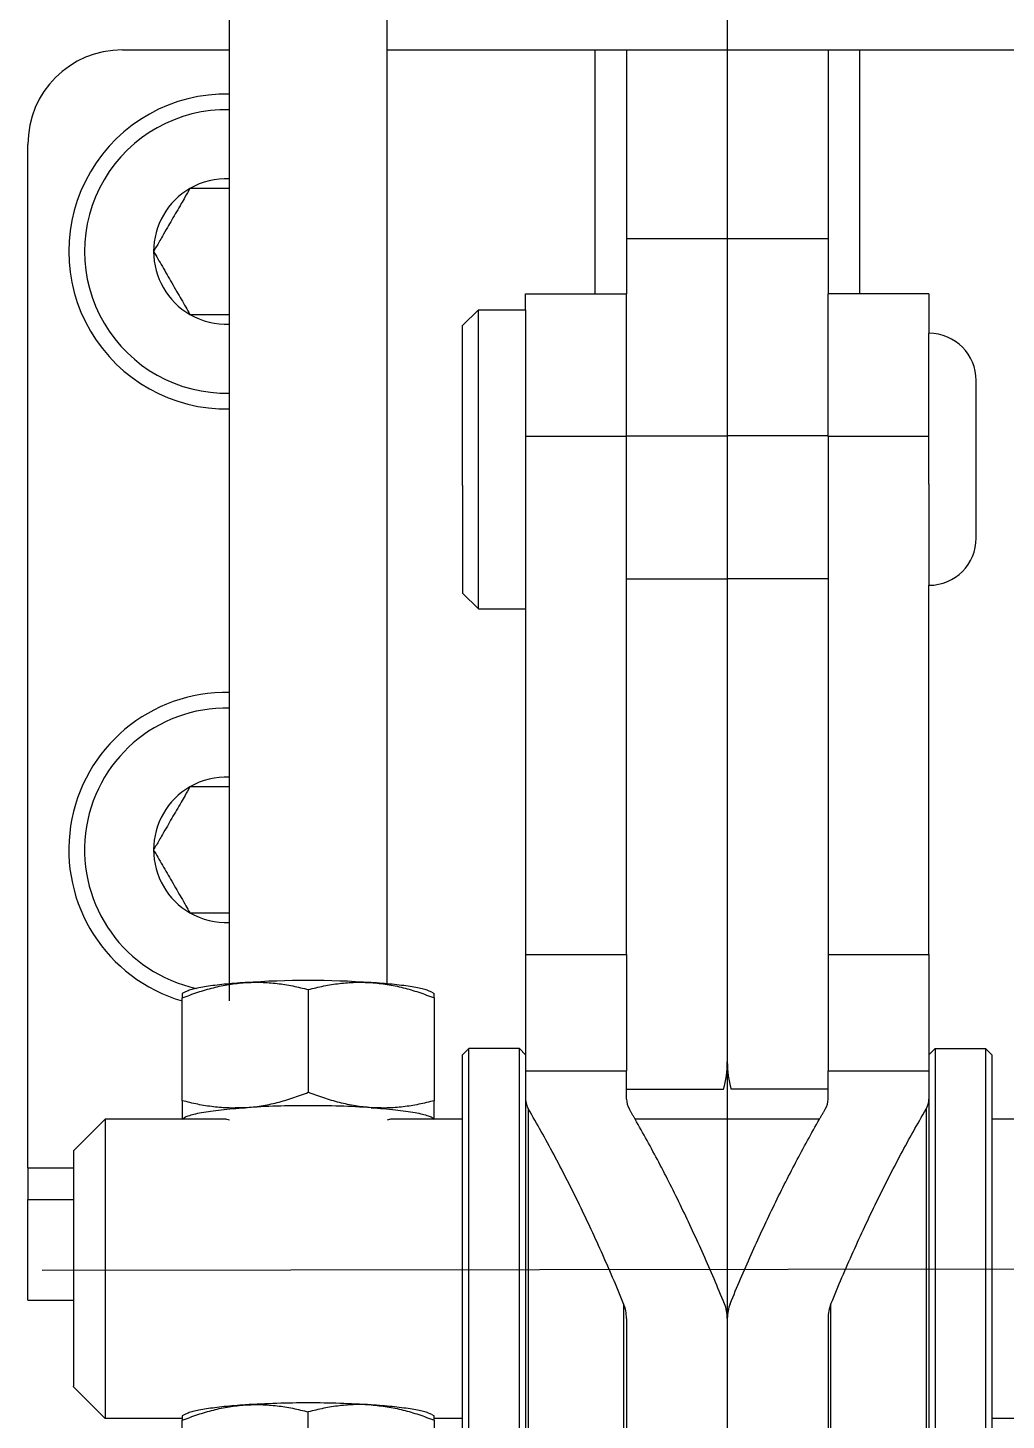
# Model space of a CAD drawing. Header units: millimetres. Extents: x -73584 to -37571, y -61249 to -50748.
# Drawn here: x -52556.48 to -52525.43, y -52409.27 to -52365.06 of the extents above; entities that cross this region are included whole.
import ezdxf

# ---------------------------------------------------------------- set-up
doc = ezdxf.new("R2010")
doc.units = ezdxf.units.MM
doc.header["$LTSCALE"] = 200
doc.linetypes.add('DOT_CENTER', pattern=[14, 12, -1, 0, -1])
doc.layers.add('1', color=7, linetype='Continuous')

# ---------------------------------------------------------------- blocks, each defined once
blk = doc.blocks.new('23-D0511-A_CLAMP-WASHER_Absen-M2_9__7', base_point=(459.095, -13.27))
at = {"color": 7, "linetype": 'Continuous'}
for p, q in [((459.295, -11.27), (459.095, -11.47)), ((459.095, -11.47), (461.245, -11.47)), ((459.095, -13.07), (459.095, -11.47)), ((459.295, -11.27), (459.8, -11.27)), ((459.8, -11.27), (461.345, -11.27)), ((461.245, -11.47), (461.345, -11.47)), ((461.345, -11.27), (464.8, -11.27)), ((461.345, -11.47), (466.095, -11.47)), ((464.8, -11.27), (465.1, -11.27)), ((465.1, -11.27), (466.095, -11.27)), ((466.095, -11.27), (472.895, -11.27)), ((466.095, -11.47), (470.945, -11.47)), ((470.945, -11.47), (473.095, -11.47)), ((472.895, -11.27), (473.095, -11.47)), ((473.095, -13.07), (473.095, -11.47)), ((459.095, -13.07), (461.245, -13.07)), ((459.295, -13.27), (459.095, -13.07)), ((461.245, -13.07), (461.345, -13.07)), ((461.345, -13.07), (466.095, -13.07)), ((466.095, -13.07), (470.945, -13.07)), ((470.945, -13.07), (473.095, -13.07)), ((472.895, -13.27), (473.095, -13.07)), ((466.095, -13.27), (459.295, -13.27)), ((471.487, -13.27), (466.095, -13.27)), ((471.591, -13.27), (471.487, -13.27)), ((472.383, -13.27), (471.591, -13.27)), ((472.895, -13.27), (472.383, -13.27))]:
    blk.add_line(p, q, dxfattribs=at)
at = {"layer": '1', "color": 1, "linetype": 'DOT_CENTER'}
blk.add_line((466.095, -42.42), (466.046, 2.074), dxfattribs=at)
blk = doc.blocks.new('LOW-HEAD-SOCKET-CAP-SCREW_DIN-7984_M6x10_A2-70_STAINLESS-STEEL_4__8', base_point=(235.305, -113.617))
at = {"color": 7, "linetype": 'Continuous'}
blk.add_line((235.305, -113.617), (244.805, -113.617), dxfattribs=at)
blk = doc.blocks.new('LOW-HEAD-SOCKET-CAP-SCREW_DIN-7984_M6x10_A2-70_STAINLESS-STEEL_3__9', base_point=(493.4, -3.87))
at = {"color": 7, "linetype": 'Continuous'}
blk.add_arc((498.4, -3.77), 5, 358.854, 181.146, dxfattribs=at)
blk = doc.blocks.new('23-D0511-A_CLAMP-WASHER_Absen-M2_9_2__12', base_point=(459.095, -28.07))
at = {"color": 7, "linetype": 'Continuous'}
for p, q in [((459.295, -26.07), (459.095, -26.27)), ((466.095, -26.07), (459.295, -26.07)), ((471.487, -26.07), (466.095, -26.07)), ((472.383, -26.07), (471.487, -26.07)), ((472.895, -26.07), (472.383, -26.07)), ((472.895, -26.07), (473.095, -26.27)), ((461.245, -26.27), (459.095, -26.27)), ((459.095, -26.27), (459.095, -27.87)), ((466.095, -26.27), (461.245, -26.27)), ((470.845, -26.27), (466.095, -26.27)), ((470.945, -26.27), (470.845, -26.27)), ((471.493, -26.27), (470.945, -26.27)), ((473.095, -26.27), (471.493, -26.27)), ((473.095, -26.27), (473.095, -27.87)), ((461.245, -27.87), (459.095, -27.87)), ((459.295, -28.07), (459.095, -27.87)), ((459.8, -28.07), (459.295, -28.07)), ((461.345, -28.07), (459.8, -28.07)), ((466.095, -27.87), (461.245, -27.87)), ((464.8, -28.07), (461.345, -28.07)), ((465.1, -28.07), (464.8, -28.07)), ((466.095, -28.07), (465.1, -28.07)), ((470.845, -27.87), (466.095, -27.87)), ((470.845, -28.07), (466.095, -28.07)), ((470.945, -27.87), (470.845, -27.87)), ((472.895, -28.07), (470.845, -28.07)), ((473.095, -27.87), (470.945, -27.87)), ((472.895, -28.07), (473.095, -27.87))]:
    blk.add_line(p, q, dxfattribs=at)
blk = doc.blocks.new('DEFAULT_3__14', base_point=(470.845, -10.37))
at = {"color": 7, "linetype": 'Continuous'}
for p, q in [((471.434, -2.37), (470.902, -2.37)), ((471.434, -2.37), (474.166, -2.37)), ((474.166, -2.37), (474.698, -2.37)), ((474.879, -2.451), (474.833, -2.37)), ((473.9, -6.37), (471.7, -6.37)), ((470.902, -10.37), (471.434, -10.37)), ((474.166, -10.37), (471.434, -10.37)), ((474.698, -10.37), (474.166, -10.37)), ((474.879, -10.289), (474.833, -10.37))]:
    blk.add_line(p, q, dxfattribs=at)
blk.add_arc((445.076, -6.37), 30.175, 356.1997, 3.8003, dxfattribs=at)
for points in [[(470.902, -2.37), (470.872, -2.37), (470.845, -2.37)], [(474.787, -2.37), (474.747, -2.37), (474.698, -2.37)], [(474.833, -2.37), (474.815, -2.37), (474.797, -2.37), (474.792, -2.37), (474.787, -2.37)], [(475.185, -4.37), (475.16, -4.029), (475.13, -3.705), (475.096, -3.406), (475.058, -3.136), (475.016, -2.902), (474.972, -2.709), (474.926, -2.558), (474.879, -2.451)], [(474.879, -10.289), (474.926, -10.182), (474.972, -10.032), (475.016, -9.838), (475.058, -9.604), (475.096, -9.334), (475.13, -9.035), (475.16, -8.711), (475.185, -8.37)], [(470.845, -10.37), (470.872, -10.37), (470.902, -10.37)], [(474.698, -10.37), (474.747, -10.37), (474.787, -10.37)], [(474.787, -10.37), (474.79, -10.37), (474.794, -10.37), (474.815, -10.37), (474.833, -10.37)]]:
    blk.add_spline(points, degree=3, dxfattribs=at)
blk = doc.blocks.new('DEFAULT_1__15', base_point=(457.344, -10.37))
at = {"color": 7, "linetype": 'Continuous'}
for p, q in [((457.682, -2.37), (457.544, -2.37)), ((458.024, -2.37), (457.682, -2.37)), ((458.024, -2.37), (459.8, -2.37)), ((459.8, -2.37), (460.808, -2.37)), ((460.808, -2.37), (461.287, -2.37)), ((458.289, -6.37), (460.542, -6.37)), ((457.544, -10.37), (457.682, -10.37)), ((457.682, -10.37), (458.024, -10.37)), ((459.8, -10.37), (458.024, -10.37)), ((460.808, -10.37), (459.8, -10.37)), ((461.287, -10.37), (460.808, -10.37))]:
    blk.add_line(p, q, dxfattribs=at)
for points in [[(457.344, -2.378), (457.35, -2.374), (457.356, -2.37)], [(457.356, -2.37), (457.379, -2.37), (457.403, -2.37)], [(457.426, -2.37), (457.414, -2.37), (457.403, -2.37)], [(457.455, -2.37), (457.44, -2.37), (457.426, -2.37)], [(457.544, -2.37), (457.528, -2.37), (457.513, -2.37), (457.482, -2.37), (457.455, -2.37)], [(461.345, -2.37), (461.318, -2.37), (461.287, -2.37)], [(461.423, -2.37), (461.405, -2.37), (461.386, -2.37), (461.367, -2.37), (461.345, -2.37)], [(457.403, -10.37), (457.414, -10.37), (457.426, -10.37)], [(457.426, -10.37), (457.44, -10.37), (457.455, -10.37)], [(457.455, -10.37), (457.484, -10.37), (457.513, -10.37), (457.527, -10.37), (457.544, -10.37)], [(461.287, -10.37), (461.344, -10.37), (461.386, -10.37), (461.405, -10.37), (461.423, -10.37)]]:
    blk.add_spline(points, degree=3, dxfattribs=at)
blk = doc.blocks.new('DEFAULT_7__18', base_point=(461.339, -40.42))
at = {"color": 7, "linetype": 'Continuous'}
for p, q in [((462.345, 1.08), (461.345, 0.08)), ((462.345, 1.08), (462.37, 1.08)), ((464.8, 1.08), (462.37, 1.08)), ((465.1, 1.08), (464.8, 1.08)), ((468.3, 1.08), (465.1, 1.08)), ((469.82, 1.08), (468.3, 1.08)), ((469.845, 1.08), (469.82, 1.08)), ((469.845, 1.08), (470.845, 0.08)), ((470.813, 0.08), (461.345, 0.08)), ((461.345, -2.37), (461.345, 0.08)), ((470.845, 0.08), (470.813, 0.08)), ((470.845, -2.37), (470.845, 0.08)), ((470.845, -3.726), (470.845, -2.37)), ((470.845, -11.27), (470.845, -9.014)), ((461.345, -11.27), (461.345, -10.37)), ((470.845, -22.595), (470.845, -16.745)), ((461.339, -28.97), (461.345, -28.07)), ((470.845, -28.97), (470.845, -28.07)), ((470.845, -30.326), (470.845, -28.97)), ((470.845, -36.97), (470.845, -35.614)), ((461.345, -39.42), (461.339, -36.97)), ((470.845, -39.42), (470.845, -36.97)), ((461.345, -39.42), (470.813, -39.42)), ((462.345, -40.42), (461.345, -39.42)), ((469.845, -40.42), (470.845, -39.42)), ((470.813, -39.42), (470.845, -39.42)), ((462.37, -40.42), (462.345, -40.42)), ((462.37, -40.42), (464.8, -40.42)), ((464.8, -40.42), (465.1, -40.42)), ((465.1, -40.42), (468.3, -40.42)), ((468.3, -40.42), (469.82, -40.42)), ((469.82, -40.42), (469.845, -40.42))]:
    blk.add_line(p, q, dxfattribs=at)
for points in [[(470.821, -3.87), (470.839, -3.787), (470.845, -3.726)], [(470.845, -9.014), (470.839, -8.953), (470.821, -8.87)], [(470.821, -30.47), (470.839, -30.387), (470.845, -30.326)], [(470.845, -35.614), (470.839, -35.553), (470.821, -35.47)]]:
    blk.add_spline(points, degree=3, dxfattribs=at)
blk = doc.blocks.new('DEFAULT__19', base_point=(487.05, -27.57))
at = {"color": 7, "linetype": 'Continuous'}
for p, q in [((489.3, -11.77), (490.865, -11.77)), ((490.865, -11.77), (492.292, -11.77)), ((492.292, -11.77), (494.3, -11.77)), ((489.4, -13.27), (487.8, -13.27)), ((490.865, -13.27), (489.4, -13.27)), ((491.811, -13.27), (490.865, -13.27)), ((492.52, -13.27), (491.811, -13.27)), ((492.587, -13.27), (492.52, -13.27)), ((494.2, -13.27), (492.587, -13.27)), ((495.8, -13.27), (494.2, -13.27)), ((487.05, -26.07), (487.8, -26.07)), ((489.4, -26.07), (487.8, -26.07)), ((491.013, -26.07), (489.4, -26.07)), ((491.013, -26.07), (491.811, -26.07)), ((491.811, -26.07), (492.52, -26.07)), ((492.52, -26.07), (492.735, -26.07)), ((492.735, -26.07), (494.2, -26.07)), ((494.2, -26.07), (495.8, -26.07)), ((496.55, -26.07), (495.8, -26.07)), ((489.3, -27.57), (491.308, -27.57)), ((491.308, -27.57), (494.3, -27.57))]:
    blk.add_line(p, q, dxfattribs=at)
blk = doc.blocks.new('DEFAULT_8__20', base_point=(433.2, -26.07))
at = {"color": 7, "linetype": 'Continuous'}
for p, q in [((466.095, -13.27), (459.295, -13.27)), ((471.487, -13.27), (466.095, -13.27)), ((471.591, -13.27), (471.487, -13.27)), ((472.383, -13.27), (471.591, -13.27)), ((472.895, -13.27), (472.383, -13.27)), ((476.072, -13.27), (472.895, -13.27)), ((487.05, -13.27), (476.072, -13.27)), ((487.8, -13.27), (487.05, -13.27)), ((489.4, -13.27), (487.8, -13.27)), ((490.865, -13.27), (489.4, -13.27)), ((491.811, -13.27), (490.865, -13.27)), ((492.52, -13.27), (491.811, -13.27)), ((492.587, -13.27), (492.52, -13.27)), ((494.2, -13.27), (492.587, -13.27)), ((495.8, -13.27), (494.2, -13.27)), ((496.55, -13.27), (495.8, -13.27)), ((496.55, -13.27), (497.05, -13.27)), ((497.05, -13.27), (497.05, -16.47)), ((464.52, -16.47), (455.611, -16.47)), ((471.487, -16.47), (471.8, -16.47)), ((471.8, -16.47), (472.383, -16.47)), ((472.665, -16.47), (472.383, -16.47)), ((476.072, -16.47), (472.665, -16.47)), ((476.072, -16.47), (488.005, -16.47)), ((488.005, -16.47), (489.4, -16.47)), ((489.4, -16.47), (491.811, -16.47)), ((491.811, -16.47), (492.52, -16.47)), ((492.52, -16.47), (492.542, -16.47)), ((492.542, -16.47), (494.2, -16.47)), ((494.2, -16.47), (497.05, -16.47)), ((464.52, -22.87), (455.611, -22.87)), ((471.487, -22.87), (471.8, -22.87)), ((471.8, -22.87), (472.383, -22.87)), ((472.665, -22.87), (472.383, -22.87)), ((476.072, -22.87), (472.665, -22.87)), ((488.005, -22.87), (476.072, -22.87)), ((489.4, -22.87), (488.005, -22.87)), ((491.811, -22.87), (489.4, -22.87)), ((492.52, -22.87), (491.811, -22.87)), ((492.52, -22.87), (492.542, -22.87)), ((492.542, -22.87), (494.2, -22.87)), ((494.2, -22.87), (497.05, -22.87)), ((497.05, -26.07), (497.05, -22.87)), ((466.095, -26.07), (459.295, -26.07)), ((471.487, -26.07), (466.095, -26.07)), ((472.383, -26.07), (471.487, -26.07)), ((472.895, -26.07), (472.383, -26.07)), ((476.072, -26.07), (472.895, -26.07)), ((476.072, -26.07), (487.05, -26.07)), ((487.05, -26.07), (487.8, -26.07)), ((489.4, -26.07), (487.8, -26.07)), ((491.013, -26.07), (489.4, -26.07)), ((491.013, -26.07), (491.811, -26.07)), ((491.811, -26.07), (492.52, -26.07)), ((492.52, -26.07), (492.735, -26.07)), ((492.735, -26.07), (494.2, -26.07)), ((494.2, -26.07), (495.8, -26.07)), ((496.55, -26.07), (495.8, -26.07)), ((497.05, -26.07), (496.55, -26.07))]:
    blk.add_line(p, q, dxfattribs=at)
for centre, radius, start, end in [((471.493, -17.111), 0.641, 90.5557, 120.8367), ((464.525, -18.435), 1.235, 269.772, 292.0728), ((464.525, -20.905), 1.235, 67.9272, 90.228), ((471.493, -22.229), 0.641, 239.1633, 269.4443)]:
    blk.add_arc(centre, radius, start, end, dxfattribs=at)
for points in [[(464.989, -19.58), (465.775, -19.25), (466.547, -18.913), (467.304, -18.569), (468.045, -18.218), (468.77, -17.86), (469.479, -17.495), (470.17, -17.123), (470.845, -16.745)], [(470.845, -16.745), (470.885, -16.722), (470.925, -16.699), (470.965, -16.676), (471.005, -16.653), (471.045, -16.63), (471.085, -16.607), (471.125, -16.584), (471.165, -16.561)], [(464.989, -19.761), (465.775, -20.09), (466.547, -20.427), (467.304, -20.771), (468.045, -21.122), (468.77, -21.48), (469.479, -21.845), (470.17, -22.217), (470.845, -22.595)], [(470.845, -22.595), (470.885, -22.618), (470.925, -22.641), (470.965, -22.664), (471.005, -22.687), (471.045, -22.71), (471.085, -22.733), (471.125, -22.756), (471.165, -22.78)]]:
    blk.add_spline(points, degree=3, dxfattribs=at)
blk = doc.blocks.new('DEFAULT_9__21', base_point=(465.1, -41.87))
at = {"color": 7, "linetype": 'Continuous'}
for p, q in [((465.1, 2.53), (465.1, 1.08)), ((465.1, 2.53), (468.3, 2.53)), ((469.3, 2.53), (468.3, 2.53)), ((469.3, 2.53), (501.8, 2.53)), ((504.8, -0.47), (504.8, -3.87)), ((504.8, -8.87), (504.8, -15.47)), ((504.8, -15.47), (504.8, -16.47)), ((471.8, -16.47), (471.8, -19.549)), ((504.8, -16.47), (504.8, -19.67)), ((471.8, -22.87), (471.8, -19.791)), ((504.8, -19.67), (504.8, -22.87)), ((504.8, -22.87), (504.8, -23.87)), ((504.8, -23.87), (504.8, -30.47)), ((504.8, -35.47), (504.8, -38.87)), ((465.1, -41.87), (465.1, -40.42)), ((465.1, -41.87), (468.3, -41.87)), ((469.3, -41.87), (468.3, -41.87)), ((469.3, -41.87), (501.8, -41.87))]:
    blk.add_line(p, q, dxfattribs=at)
at = {"color": 140, "linetype": 'Continuous'}
for p, q in [((469.3, 2.53), (469.3, 1.08)), ((504.8, -15.47), (497.05, -15.47)), ((489.4, -19.67), (488.005, -19.67)), ((492.542, -19.67), (489.4, -19.67)), ((504.8, -23.87), (497.05, -23.87)), ((469.3, -41.87), (469.3, -40.42))]:
    blk.add_line(p, q, dxfattribs=at)
at = {"color": 7, "linetype": 'Continuous'}
for centre, radius, start, end in [((501.8, -0.47), 3, 0, 90), ((472.667, -16.495), 3.175, 254.1462, 269.9625), ((472.667, -22.845), 3.175, 90.0375, 105.8538), ((501.8, -38.87), 3, 270, 0)]:
    blk.add_arc(centre, radius, start, end, dxfattribs=at)
blk = doc.blocks.new('DEFAULT_6__22', base_point=(444.092, -35.47))
at = {"color": 7, "linetype": 'Continuous'}
for p, q in [((475.146, -3.87), (476.051, -3.87)), ((476.051, -3.87), (476.902, -3.87)), ((476.902, -3.87), (477.4, -3.87)), ((477.4, -3.87), (481.4, -3.87)), ((481.4, -3.87), (481.898, -3.87)), ((481.898, -3.87), (482.749, -3.87)), ((482.749, -3.87), (484.399, -3.87)), ((484.399, -3.87), (493.401, -3.87)), ((493.401, -3.87), (495.051, -3.87)), ((495.051, -3.87), (495.902, -3.87)), ((495.902, -3.87), (496.4, -3.87)), ((496.4, -3.87), (500.4, -3.87)), ((500.4, -3.87), (500.898, -3.87)), ((500.898, -3.87), (501.749, -3.87)), ((501.749, -3.87), (503.399, -3.87)), ((503.399, -3.87), (504.8, -3.87)), ((504.8, -3.87), (509.8, -3.87)), ((475.146, -8.87), (504.8, -8.87)), ((504.8, -8.87), (509.8, -8.87))]:
    blk.add_line(p, q, dxfattribs=at)
blk = doc.blocks.new('23-B0027-A_CLAMP-HS-431-STAINLESS-STEEL__23', base_point=(384.47, -41.87))
for name, p in [('DEFAULT_9__21', (465.1, -41.87)), ('DEFAULT_7__18', (461.339, -40.42)), ('DEFAULT_1__15', (457.344, -10.37)), ('DEFAULT_3__14', (470.845, -10.37)), ('DEFAULT_6__22', (444.092, -35.47)), ('DEFAULT__19', (487.05, -27.57)), ('DEFAULT_8__20', (433.2, -26.07))]:
    blk.add_blockref(name, p)
blk = doc.blocks.new('23-A0267-A_CLAMP_STACKING_Absen_2__24', base_point=(384.47, -41.87))
for name, p in [('23-B0027-A_CLAMP-HS-431-STAINLESS-STEEL__23', (384.47, -41.87)), ('23-D0511-A_CLAMP-WASHER_Absen-M2_9__7', (459.095, -13.27)), ('LOW-HEAD-SOCKET-CAP-SCREW_DIN-7984_M6x10_A2-70_STAINLESS-STEEL_3__9', (493.4, -3.87)), ('LOW-HEAD-SOCKET-CAP-SCREW_DIN-7984_M6x10_A2-70_STAINLESS-STEEL_4__8', (474.6, -3.87)), ('23-D0511-A_CLAMP-WASHER_Absen-M2_9_2__12', (459.095, -28.07))]:
    blk.add_blockref(name, p)
blk = doc.blocks.new('23-D0472-A_BACK-LADDER_STACKING_Absen__30', base_point=(-490.2, -49.67))
at = {"layer": '1', "color": 1, "linetype": 'DOT_CENTER'}
blk.add_line((511.8, -19.67), (-492.2, -19.67), dxfattribs=at)
blk = doc.blocks.new('PH_23_LADDER-1m-KOLOM_STACKING_Absen__32', base_point=(-490.2, -49.67))
blk.add_blockref('23-D0472-A_BACK-LADDER_STACKING_Absen__30', (-490.2, -49.67))
blk = doc.blocks.new('23-A0235-B_WELDING-ASSEMBLY_LADDER-1m_STACKING_Absen__41', base_point=(-490.2, -49.67))
blk.add_blockref('PH_23_LADDER-1m-KOLOM_STACKING_Absen__32', (-490.2, -49.67))
blk = doc.blocks.new('23-D0511-A_CLAMP-WASHER_Absen-M2_9_2__42', base_point=(459.095, -13.27))
at = {"color": 7, "linetype": 'Continuous'}
for p, q in [((459.295, -11.27), (459.095, -11.47)), ((459.095, -11.47), (461.245, -11.47)), ((459.095, -13.07), (459.095, -11.47)), ((459.295, -11.27), (459.8, -11.27)), ((459.8, -11.27), (461.345, -11.27)), ((461.245, -11.47), (461.345, -11.47)), ((461.345, -11.27), (464.8, -11.27)), ((461.345, -11.47), (466.095, -11.47)), ((464.8, -11.27), (465.1, -11.27)), ((465.1, -11.27), (466.095, -11.27)), ((466.095, -11.27), (472.895, -11.27)), ((466.095, -11.47), (470.945, -11.47)), ((470.945, -11.47), (473.095, -11.47)), ((472.895, -11.27), (473.095, -11.47)), ((473.095, -13.07), (473.095, -11.47)), ((459.095, -13.07), (461.245, -13.07)), ((459.295, -13.27), (459.095, -13.07)), ((461.245, -13.07), (461.345, -13.07)), ((461.345, -13.07), (466.095, -13.07)), ((466.095, -13.07), (470.945, -13.07)), ((470.945, -13.07), (473.095, -13.07)), ((472.895, -13.27), (473.095, -13.07)), ((466.095, -13.27), (459.295, -13.27)), ((471.487, -13.27), (466.095, -13.27)), ((471.591, -13.27), (471.487, -13.27)), ((472.383, -13.27), (471.591, -13.27)), ((472.895, -13.27), (472.383, -13.27))]:
    blk.add_line(p, q, dxfattribs=at)
blk = doc.blocks.new('LOW-HEAD-SOCKET-CAP-SCREW_DIN-7984_M6x10_A2-70_STAINLESS-STEEL_2__43', base_point=(474.6, -3.87))
at = {"color": 7, "linetype": 'Continuous'}
for radius, start, end in [(5, 358.854, 163.7398), (2.309, 90, 150), (2.309, 30, 90), (2.309, 150, 182.4818), (2.309, 357.5182, 30)]:
    blk.add_arc((479.4, -3.77), radius, start, end, dxfattribs=at)
at = {"color": 140, "linetype": 'Continuous'}
blk.add_arc((479.4, -3.77), 4.5, 358.7267, 167.8911, dxfattribs=at)
at = {"color": 7, "linetype": 'Continuous'}
for points in [[(479.4, -1.461), (479.163, -1.597), (478.918, -1.739), (478.662, -1.887), (478.4, -2.038), (478.127, -2.195), (477.883, -2.337), (477.626, -2.485), (477.4, -2.615)], [(481.4, -2.615), (481.127, -2.458), (480.918, -2.337), (480.661, -2.189), (480.4, -2.038), (480.155, -1.897), (479.883, -1.739), (479.702, -1.635), (479.4, -1.461)], [(477.4, -2.615), (477.4, -2.867), (477.4, -3.172), (477.4, -3.305), (477.4, -3.512), (477.4, -3.77), (477.4, -3.819), (477.4, -3.87)], [(481.4, -3.87), (481.4, -3.82), (481.4, -3.77), (481.4, -3.442), (481.4, -3.173), (481.4, -3.048), (481.4, -2.861), (481.4, -2.615)]]:
    blk.add_spline(points, degree=3, dxfattribs=at)
blk = doc.blocks.new('LOW-HEAD-SOCKET-CAP-SCREW_DIN-7984_M6x10_A2-70_STAINLESS-STEEL__44', base_point=(493.4, -3.87))
at = {"color": 7, "linetype": 'Continuous'}
for radius, start, end in [(5, 358.854, 181.146), (2.309, 90, 150), (2.309, 30, 90), (2.309, 150, 182.4818), (2.309, 357.5182, 30)]:
    blk.add_arc((498.4, -3.77), radius, start, end, dxfattribs=at)
at = {"color": 140, "linetype": 'Continuous'}
blk.add_arc((498.4, -3.77), 4.5, 358.7267, 181.2733, dxfattribs=at)
at = {"color": 7, "linetype": 'Continuous'}
for points in [[(498.4, -1.461), (498.17, -1.593), (497.918, -1.739), (497.662, -1.887), (497.4, -2.038), (497.122, -2.198), (496.883, -2.337), (496.63, -2.483), (496.4, -2.615)], [(500.4, -2.615), (500.125, -2.456), (499.918, -2.337), (499.66, -2.188), (499.4, -2.038), (499.162, -1.9), (498.883, -1.739), (498.7, -1.634), (498.4, -1.461)], [(496.4, -2.615), (496.4, -2.867), (496.4, -3.172), (496.4, -3.305), (496.4, -3.512), (496.4, -3.77), (496.4, -3.819), (496.4, -3.87)], [(500.4, -3.87), (500.4, -3.82), (500.4, -3.77), (500.4, -3.442), (500.4, -3.173), (500.4, -3.048), (500.4, -2.861), (500.4, -2.615)]]:
    blk.add_spline(points, degree=3, dxfattribs=at)
blk = doc.blocks.new('23-D0511-A_CLAMP-WASHER_Absen-M2_9__46', base_point=(459.095, -28.07))
at = {"color": 7, "linetype": 'Continuous'}
for p, q in [((459.295, -26.07), (459.095, -26.27)), ((466.095, -26.07), (459.295, -26.07)), ((471.487, -26.07), (466.095, -26.07)), ((472.383, -26.07), (471.487, -26.07)), ((472.895, -26.07), (472.383, -26.07)), ((472.895, -26.07), (473.095, -26.27)), ((461.245, -26.27), (459.095, -26.27)), ((459.095, -26.27), (459.095, -27.87)), ((466.095, -26.27), (461.245, -26.27)), ((470.845, -26.27), (466.095, -26.27)), ((470.945, -26.27), (470.845, -26.27)), ((471.493, -26.27), (470.945, -26.27)), ((473.095, -26.27), (471.493, -26.27)), ((473.095, -26.27), (473.095, -27.87)), ((461.245, -27.87), (459.095, -27.87)), ((459.295, -28.07), (459.095, -27.87)), ((459.8, -28.07), (459.295, -28.07)), ((461.345, -28.07), (459.8, -28.07)), ((466.095, -27.87), (461.245, -27.87)), ((464.8, -28.07), (461.345, -28.07)), ((465.1, -28.07), (464.8, -28.07)), ((466.095, -28.07), (465.1, -28.07)), ((470.845, -27.87), (466.095, -27.87)), ((470.845, -28.07), (466.095, -28.07)), ((470.945, -27.87), (470.845, -27.87)), ((472.895, -28.07), (470.845, -28.07)), ((473.095, -27.87), (470.945, -27.87)), ((472.895, -28.07), (473.095, -27.87))]:
    blk.add_line(p, q, dxfattribs=at)
blk = doc.blocks.new('DEFAULT_4__49', base_point=(470.845, -10.37))
at = {"color": 7, "linetype": 'Continuous'}
for p, q in [((471.434, -2.37), (470.902, -2.37)), ((471.434, -2.37), (474.166, -2.37)), ((474.166, -2.37), (474.698, -2.37)), ((474.879, -2.451), (474.833, -2.37)), ((473.9, -6.37), (471.7, -6.37)), ((474.963, -6.37), (473.9, -6.37)), ((470.902, -10.37), (471.434, -10.37)), ((474.166, -10.37), (471.434, -10.37)), ((474.698, -10.37), (474.166, -10.37)), ((474.879, -10.289), (474.833, -10.37))]:
    blk.add_line(p, q, dxfattribs=at)
for centre, radius, start, end in [((441.101, -6.299), 30.173, 359.8656, 3.6659), ((445.076, -6.37), 30.175, 356.1997, 3.8003), ((441.101, -6.441), 30.173, 356.3341, 0.1344)]:
    blk.add_arc(centre, radius, start, end, dxfattribs=at)
for points in [[(470.902, -2.37), (470.872, -2.37), (470.845, -2.37)], [(470.845, -2.379), (470.9, -2.441), (470.954, -2.562), (471.007, -2.743), (471.058, -2.981), (471.104, -3.271), (471.146, -3.606), (471.182, -3.975), (471.212, -4.37)], [(471.212, -4.37), (471.203, -3.863), (471.24, -3.36), (471.32, -2.861), (471.434, -2.37)], [(474.787, -2.37), (474.747, -2.37), (474.698, -2.37)], [(474.698, -2.37), (474.877, -2.862), (475.022, -3.359), (475.127, -3.862), (475.185, -4.37)], [(474.833, -2.37), (474.815, -2.37), (474.797, -2.37), (474.792, -2.37), (474.787, -2.37)], [(475.185, -4.37), (475.16, -4.029), (475.13, -3.705), (475.096, -3.406), (475.058, -3.136), (475.016, -2.902), (474.972, -2.709), (474.926, -2.558), (474.879, -2.451)], [(471.212, -4.37), (471.27, -4.878), (471.375, -5.382), (471.52, -5.878), (471.7, -6.37)], [(475.185, -4.37), (475.194, -4.877), (475.157, -5.38), (475.077, -5.879), (474.963, -6.37)], [(471.212, -8.37), (471.27, -7.864), (471.375, -7.36), (471.52, -6.861), (471.7, -6.37)], [(474.963, -6.37), (475.077, -6.862), (475.157, -7.359), (475.194, -7.862), (475.185, -8.37)], [(471.212, -8.37), (471.182, -8.765), (471.146, -9.134), (471.104, -9.469), (471.058, -9.759), (471.007, -9.997), (470.954, -10.178), (470.9, -10.299), (470.845, -10.361)], [(471.434, -10.37), (471.32, -9.878), (471.24, -9.382), (471.203, -8.878), (471.212, -8.37)], [(475.185, -8.37), (475.127, -8.877), (475.022, -9.38), (474.877, -9.879), (474.698, -10.37)], [(474.879, -10.289), (474.926, -10.182), (474.972, -10.032), (475.016, -9.838), (475.058, -9.604), (475.096, -9.334), (475.13, -9.035), (475.16, -8.711), (475.185, -8.37)], [(470.845, -10.37), (470.872, -10.37), (470.902, -10.37)], [(474.698, -10.37), (474.747, -10.37), (474.787, -10.37)], [(474.787, -10.37), (474.79, -10.37), (474.794, -10.37), (474.815, -10.37), (474.833, -10.37)]]:
    blk.add_spline(points, degree=3, dxfattribs=at)
blk = doc.blocks.new('DEFAULT_2__50', base_point=(456.2, -10.37))
at = {"color": 7, "linetype": 'Continuous'}
for p, q in [((457.682, -2.37), (457.544, -2.37)), ((458.024, -2.37), (457.682, -2.37)), ((458.024, -2.37), (459.8, -2.37)), ((459.8, -2.37), (460.808, -2.37)), ((460.808, -2.37), (461.287, -2.37)), ((461.469, -2.451), (461.423, -2.37)), ((458.289, -6.37), (460.542, -6.37)), ((460.542, -6.37), (461.553, -6.37)), ((457.544, -10.37), (457.682, -10.37)), ((457.682, -10.37), (458.024, -10.37)), ((459.8, -10.37), (458.024, -10.37)), ((460.808, -10.37), (459.8, -10.37)), ((461.287, -10.37), (460.808, -10.37)), ((461.469, -10.289), (461.423, -10.37))]:
    blk.add_line(p, q, dxfattribs=at)
at = {"color": 140, "linetype": 'Continuous'}
for centre, radius, start, end in [((457.246, -2.087), 0.52, 280.9281, 326.9706), ((461.682, -5.476), 4.035, 164.0915, 181.4412), ((461.703, -7.261), 4.056, 178.6041, 195.8631), ((457.246, -10.653), 0.52, 33.0294, 79.0719)]:
    blk.add_arc(centre, radius, start, end, dxfattribs=at)
at = {"color": 7, "linetype": 'Continuous'}
for centre, radius, start, end in [((465.177, -4.289), 7.406, 164.9843, 171.6256), ((463.35, -4.019), 5.56, 171.6314, 183.6165), ((463.579, -3.96), 5.792, 184.057, 195.7226), ((431.664, -6.299), 30.173, 359.8656, 3.666), ((465.885, -3.32), 8.185, 195.6632, 201.8777), ((465.885, -9.42), 8.185, 158.1223, 164.3368), ((431.664, -6.441), 30.173, 356.3341, 0.1344), ((463.579, -8.78), 5.792, 164.2774, 175.943), ((463.35, -8.721), 5.56, 176.3835, 188.3686), ((465.177, -8.451), 7.406, 188.3745, 195.0157)]:
    blk.add_arc(centre, radius, start, end, dxfattribs=at)
for points in [[(456.2, -3.87), (456.2, -3.866), (456.201, -3.863), (456.229, -3.688), (456.258, -3.535), (456.288, -3.403), (456.319, -3.289), (456.351, -3.19), (456.383, -3.105), (456.426, -3.01), (456.479, -2.911), (456.547, -2.809), (456.631, -2.709), (456.738, -2.609), (456.852, -2.527), (456.973, -2.463), (457.037, -2.437), (457.121, -2.41), (457.224, -2.388), (457.344, -2.378)], [(457.344, -2.378), (457.35, -2.374), (457.356, -2.37)], [(457.356, -2.37), (457.379, -2.37), (457.403, -2.37)], [(457.426, -2.37), (457.414, -2.37), (457.403, -2.37)], [(457.455, -2.37), (457.44, -2.37), (457.426, -2.37)], [(457.544, -2.37), (457.528, -2.37), (457.513, -2.37), (457.482, -2.37), (457.455, -2.37)], [(461.345, -2.37), (461.318, -2.37), (461.287, -2.37)], [(461.287, -2.37), (461.467, -2.862), (461.612, -3.359), (461.716, -3.862), (461.775, -4.37)], [(461.423, -2.37), (461.405, -2.37), (461.386, -2.37), (461.367, -2.37), (461.345, -2.37)], [(461.775, -4.37), (461.75, -4.029), (461.72, -3.705), (461.685, -3.406), (461.647, -3.136), (461.606, -2.902), (461.562, -2.709), (461.516, -2.558), (461.469, -2.451)], [(456.219, -3.87), (456.31, -3.499), (456.41, -3.37)], [(456.41, -3.37), (456.528, -3.553), (456.631, -4.069), (456.708, -4.87), (456.755, -6.37), (456.708, -7.87), (456.631, -8.671), (456.528, -9.187), (456.41, -9.37)], [(456.509, -3.497), (456.497, -3.532), (456.484, -3.57), (456.472, -3.612), (456.461, -3.657), (456.45, -3.706), (456.439, -3.758), (456.428, -3.813), (456.417, -3.87)], [(461.775, -4.37), (461.784, -4.877), (461.746, -5.38), (461.667, -5.879), (461.553, -6.37)], [(461.775, -8.37), (461.784, -7.862), (461.746, -7.359), (461.667, -6.862), (461.553, -6.37)], [(461.775, -8.37), (461.717, -8.877), (461.612, -9.38), (461.467, -9.879), (461.287, -10.37)], [(461.469, -10.289), (461.516, -10.182), (461.562, -10.032), (461.606, -9.838), (461.647, -9.604), (461.685, -9.334), (461.72, -9.035), (461.75, -8.711), (461.775, -8.37)], [(457.403, -10.37), (457.256, -10.36), (457.112, -10.329), (456.973, -10.277), (456.824, -10.194), (456.71, -10.108), (456.631, -10.031), (456.523, -9.897), (456.442, -9.762), (456.383, -9.635), (456.345, -9.531), (456.307, -9.408), (456.27, -9.261), (456.235, -9.087), (456.201, -8.881), (456.2, -8.875), (456.2, -8.87)], [(456.41, -9.37), (456.31, -9.241), (456.219, -8.87)], [(456.417, -8.87), (456.428, -8.927), (456.439, -8.982), (456.45, -9.034), (456.461, -9.083), (456.472, -9.128), (456.484, -9.17), (456.497, -9.209), (456.509, -9.243)], [(457.403, -10.37), (457.414, -10.37), (457.426, -10.37)], [(457.426, -10.37), (457.44, -10.37), (457.455, -10.37)], [(457.455, -10.37), (457.484, -10.37), (457.513, -10.37), (457.527, -10.37), (457.544, -10.37)], [(461.287, -10.37), (461.344, -10.37), (461.386, -10.37), (461.405, -10.37), (461.423, -10.37)]]:
    blk.add_spline(points, degree=3, dxfattribs=at)
at = {"color": 140, "linetype": 'Continuous'}
for points in [[(457.403, -2.37), (457.353, -2.386), (457.325, -2.432), (457.322, -2.503), (457.345, -2.597)], [(457.345, -2.597), (457.429, -2.924), (457.503, -3.39)], [(457.85, -3.21), (457.771, -2.717), (457.682, -2.37)], [(457.503, -3.39), (457.604, -3.365), (457.699, -3.326), (457.782, -3.273), (457.85, -3.21)], [(457.503, -3.39), (457.544, -3.614), (457.608, -3.852), (457.696, -4.105), (457.801, -4.37)], [(457.648, -5.578), (457.751, -5.571), (457.847, -5.561), (457.933, -5.547), (458.004, -5.53)], [(457.648, -5.578), (457.657, -6.37), (457.648, -7.163)], [(458.004, -7.21), (458.013, -6.37), (458.004, -5.53)], [(457.648, -7.163), (457.751, -7.169), (457.847, -7.179), (457.933, -7.193), (458.004, -7.21)], [(457.801, -8.37), (457.696, -8.635), (457.608, -8.888), (457.544, -9.126), (457.503, -9.351)], [(457.503, -9.351), (457.429, -9.816), (457.345, -10.143)], [(457.503, -9.351), (457.604, -9.375), (457.699, -9.414), (457.782, -9.467), (457.85, -9.53)], [(457.682, -10.37), (457.771, -10.023), (457.85, -9.53)], [(457.345, -10.143), (457.322, -10.237), (457.325, -10.308), (457.353, -10.354), (457.403, -10.37)]]:
    blk.add_spline(points, degree=3, dxfattribs=at)
blk = doc.blocks.new('DEFAULT_7__53', base_point=(461.339, -40.42))
at = {"color": 7, "linetype": 'Continuous'}
for p, q in [((462.345, 1.08), (461.345, 0.08)), ((462.345, 1.08), (462.37, 1.08)), ((464.8, 1.08), (462.37, 1.08)), ((465.1, 1.08), (464.8, 1.08)), ((468.3, 1.08), (465.1, 1.08)), ((469.82, 1.08), (468.3, 1.08)), ((469.845, 1.08), (469.82, 1.08)), ((469.845, 1.08), (470.845, 0.08)), ((470.813, 0.08), (461.345, 0.08)), ((461.345, -2.37), (461.345, 0.08)), ((470.845, 0.08), (470.813, 0.08)), ((470.845, -2.37), (470.845, 0.08)), ((470.845, -3.726), (470.845, -2.37)), ((470.845, -11.27), (470.845, -9.014)), ((461.345, -11.27), (461.345, -10.37)), ((470.845, -22.595), (470.845, -16.745)), ((461.339, -28.97), (461.345, -28.07)), ((470.845, -28.97), (470.845, -28.07)), ((470.845, -30.326), (470.845, -28.97)), ((470.845, -36.97), (470.845, -35.614)), ((461.345, -39.42), (461.339, -36.97)), ((470.845, -39.42), (470.845, -36.97)), ((461.345, -39.42), (470.813, -39.42)), ((462.345, -40.42), (461.345, -39.42)), ((469.845, -40.42), (470.845, -39.42)), ((470.813, -39.42), (470.845, -39.42)), ((462.37, -40.42), (462.345, -40.42)), ((462.37, -40.42), (464.8, -40.42)), ((464.8, -40.42), (465.1, -40.42)), ((465.1, -40.42), (468.3, -40.42)), ((468.3, -40.42), (469.82, -40.42)), ((469.82, -40.42), (469.845, -40.42))]:
    blk.add_line(p, q, dxfattribs=at)
for points in [[(470.821, -3.87), (470.839, -3.787), (470.845, -3.726)], [(470.845, -9.014), (470.839, -8.953), (470.821, -8.87)], [(470.821, -30.47), (470.839, -30.387), (470.845, -30.326)], [(470.845, -35.614), (470.839, -35.553), (470.821, -35.47)]]:
    blk.add_spline(points, degree=3, dxfattribs=at)
blk = doc.blocks.new('DEFAULT__54', base_point=(487.05, -27.57))
at = {"color": 7, "linetype": 'Continuous'}
for p, q in [((487.55, -11.27), (487.05, -11.77)), ((490.963, -11.27), (487.55, -11.27)), ((490.963, -11.27), (496.05, -11.27)), ((496.05, -11.27), (496.55, -11.77)), ((487.05, -11.77), (487.05, -13.27)), ((487.05, -11.77), (489.3, -11.77)), ((489.3, -11.77), (490.865, -11.77)), ((490.865, -11.77), (492.292, -11.77)), ((492.292, -11.77), (494.3, -11.77)), ((494.3, -11.77), (496.55, -11.77)), ((496.55, -11.77), (496.55, -13.27)), ((487.8, -13.27), (487.05, -13.27)), ((489.4, -13.27), (487.8, -13.27)), ((490.865, -13.27), (489.4, -13.27)), ((491.811, -13.27), (490.865, -13.27)), ((492.52, -13.27), (491.811, -13.27)), ((492.587, -13.27), (492.52, -13.27)), ((494.2, -13.27), (492.587, -13.27)), ((495.8, -13.27), (494.2, -13.27)), ((496.55, -13.27), (495.8, -13.27)), ((489.4, -26.07), (487.8, -26.07)), ((491.013, -26.07), (489.4, -26.07)), ((491.013, -26.07), (491.811, -26.07)), ((491.811, -26.07), (492.52, -26.07)), ((492.52, -26.07), (492.735, -26.07)), ((492.735, -26.07), (494.2, -26.07)), ((494.2, -26.07), (495.8, -26.07)), ((489.3, -27.57), (491.308, -27.57)), ((491.308, -27.57), (494.3, -27.57))]:
    blk.add_line(p, q, dxfattribs=at)
for centre, start, end in [((489.3, -26.07), 180, 270), ((494.3, -26.07), 270, 0)]:
    blk.add_arc(centre, 1.5, start, end, dxfattribs=at)
blk = doc.blocks.new('DEFAULT_8__55', base_point=(430.535, -26.07))
at = {"color": 140, "linetype": 'Continuous'}
for p, q in [((442.758, -13.361), (471.165, -13.361)), ((472.383, -13.27), (472.383, -16.47)), ((492.52, -16.47), (492.52, -13.27)), ((464.989, -16.38), (439.318, -16.38)), ((439.318, -22.961), (464.989, -22.961)), ((472.383, -22.87), (472.383, -26.07)), ((492.52, -26.07), (492.52, -22.87)), ((471.165, -25.98), (442.758, -25.98))]:
    blk.add_line(p, q, dxfattribs=at)
at = {"color": 7, "linetype": 'Continuous'}
for p, q in [((466.095, -13.27), (459.295, -13.27)), ((471.487, -13.27), (466.095, -13.27)), ((471.591, -13.27), (471.487, -13.27)), ((472.383, -13.27), (471.591, -13.27)), ((472.895, -13.27), (472.383, -13.27)), ((476.072, -13.27), (472.895, -13.27)), ((476.072, -13.27), (476.072, -16.47)), ((487.05, -13.27), (476.072, -13.27)), ((487.8, -13.27), (487.05, -13.27)), ((489.4, -13.27), (487.8, -13.27)), ((490.865, -13.27), (489.4, -13.27)), ((491.811, -13.27), (490.865, -13.27)), ((492.52, -13.27), (491.811, -13.27)), ((492.587, -13.27), (492.52, -13.27)), ((494.2, -13.27), (492.587, -13.27)), ((495.8, -13.27), (494.2, -13.27)), ((496.55, -13.27), (495.8, -13.27)), ((496.55, -13.27), (497.05, -13.27)), ((497.05, -13.27), (497.05, -16.47)), ((464.52, -16.47), (455.611, -16.47)), ((471.487, -16.47), (471.8, -16.47)), ((471.8, -16.47), (472.383, -16.47)), ((472.665, -16.47), (472.383, -16.47)), ((476.072, -16.47), (472.665, -16.47)), ((476.072, -16.47), (488.005, -16.47)), ((488.005, -16.47), (489.4, -16.47)), ((489.4, -16.47), (491.811, -16.47)), ((491.811, -16.47), (492.52, -16.47)), ((492.52, -16.47), (492.542, -16.47)), ((492.542, -16.47), (494.2, -16.47)), ((494.2, -16.47), (497.05, -16.47)), ((464.52, -22.87), (455.611, -22.87)), ((471.487, -22.87), (471.8, -22.87)), ((471.8, -22.87), (472.383, -22.87)), ((472.665, -22.87), (472.383, -22.87)), ((476.072, -22.87), (472.665, -22.87)), ((488.005, -22.87), (476.072, -22.87)), ((476.072, -22.87), (476.072, -26.07)), ((489.4, -22.87), (488.005, -22.87)), ((491.811, -22.87), (489.4, -22.87)), ((492.52, -22.87), (491.811, -22.87)), ((492.52, -22.87), (492.542, -22.87)), ((492.542, -22.87), (494.2, -22.87)), ((494.2, -22.87), (497.05, -22.87)), ((497.05, -26.07), (497.05, -22.87)), ((466.095, -26.07), (459.295, -26.07)), ((471.487, -26.07), (466.095, -26.07)), ((472.383, -26.07), (471.487, -26.07)), ((472.895, -26.07), (472.383, -26.07)), ((476.072, -26.07), (472.895, -26.07)), ((476.072, -26.07), (487.05, -26.07)), ((487.05, -26.07), (487.8, -26.07)), ((489.4, -26.07), (487.8, -26.07)), ((491.013, -26.07), (489.4, -26.07)), ((491.013, -26.07), (491.811, -26.07)), ((491.811, -26.07), (492.52, -26.07)), ((492.52, -26.07), (492.735, -26.07)), ((492.735, -26.07), (494.2, -26.07)), ((494.2, -26.07), (495.8, -26.07)), ((496.55, -26.07), (495.8, -26.07)), ((497.05, -26.07), (496.55, -26.07))]:
    blk.add_line(p, q, dxfattribs=at)
for centre, radius, start, end in [((471.493, -13.911), 0.641, 90.5557, 120.8367), ((464.525, -15.235), 1.235, 269.772, 292.0728), ((471.493, -17.111), 0.641, 90.5557, 120.8367), ((464.525, -18.435), 1.235, 269.772, 292.0728), ((464.525, -20.905), 1.235, 67.9272, 90.228), ((464.525, -24.105), 1.235, 67.9272, 90.228), ((471.493, -22.229), 0.641, 239.1633, 269.4443), ((471.493, -25.429), 0.641, 239.1633, 269.4443)]:
    blk.add_arc(centre, radius, start, end, dxfattribs=at)
for points in [[(464.989, -16.38), (465.822, -16.03), (466.639, -15.672), (467.439, -15.306), (468.222, -14.932), (468.986, -14.55), (469.732, -14.161), (470.458, -13.764), (471.165, -13.361)], [(464.989, -19.58), (465.775, -19.25), (466.547, -18.913), (467.304, -18.569), (468.045, -18.218), (468.77, -17.86), (469.479, -17.495), (470.17, -17.123), (470.845, -16.745)], [(470.845, -16.745), (470.885, -16.722), (470.925, -16.699), (470.965, -16.676), (471.005, -16.653), (471.045, -16.63), (471.085, -16.607), (471.125, -16.584), (471.165, -16.561)], [(464.989, -19.761), (465.775, -20.09), (466.547, -20.427), (467.304, -20.771), (468.045, -21.122), (468.77, -21.48), (469.479, -21.845), (470.17, -22.217), (470.845, -22.595)], [(464.989, -22.961), (465.822, -23.31), (466.639, -23.668), (467.439, -24.034), (468.222, -24.408), (468.986, -24.79), (469.732, -25.179), (470.458, -25.576), (471.165, -25.98)], [(470.845, -22.595), (470.885, -22.618), (470.925, -22.641), (470.965, -22.664), (471.005, -22.687), (471.045, -22.71), (471.085, -22.733), (471.125, -22.756), (471.165, -22.78)]]:
    blk.add_spline(points, degree=3, dxfattribs=at)
blk = doc.blocks.new('DEFAULT_9__56', base_point=(465.1, -41.87))
at = {"color": 7, "linetype": 'Continuous'}
for p, q in [((465.1, 2.53), (465.1, 1.08)), ((465.1, 2.53), (468.3, 2.53)), ((469.3, 2.53), (468.3, 2.53)), ((468.3, 2.53), (468.3, 1.08)), ((469.3, 2.53), (501.8, 2.53)), ((504.8, -0.47), (504.8, -3.87)), ((504.8, -8.87), (504.8, -15.47)), ((504.8, -15.47), (504.8, -16.47)), ((471.8, -16.47), (471.8, -19.549)), ((476.072, -16.47), (472.665, -16.47)), ((476.072, -16.47), (488.005, -16.47)), ((488.005, -16.47), (489.4, -16.47)), ((489.4, -16.47), (491.811, -16.47)), ((491.811, -16.47), (492.52, -16.47)), ((492.52, -16.47), (492.542, -16.47)), ((492.542, -16.47), (494.2, -16.47)), ((494.2, -16.47), (497.05, -16.47)), ((498.8, -16.47), (497.05, -16.47)), ((504.8, -16.47), (498.8, -16.47)), ((504.8, -16.47), (504.8, -19.67)), ((471.8, -22.87), (471.8, -19.791)), ((504.8, -19.67), (504.8, -22.87)), ((476.072, -22.87), (472.665, -22.87)), ((488.005, -22.87), (476.072, -22.87)), ((489.4, -22.87), (488.005, -22.87)), ((491.811, -22.87), (489.4, -22.87)), ((492.52, -22.87), (491.811, -22.87)), ((492.52, -22.87), (492.542, -22.87)), ((492.542, -22.87), (494.2, -22.87)), ((494.2, -22.87), (497.05, -22.87)), ((498.8, -22.87), (497.05, -22.87)), ((504.8, -22.87), (498.8, -22.87)), ((504.8, -22.87), (504.8, -23.87)), ((504.8, -23.87), (504.8, -30.47)), ((504.8, -35.47), (504.8, -38.87)), ((465.1, -41.87), (465.1, -40.42)), ((468.3, -41.87), (468.3, -40.42)), ((465.1, -41.87), (468.3, -41.87)), ((469.3, -41.87), (468.3, -41.87)), ((469.3, -41.87), (501.8, -41.87))]:
    blk.add_line(p, q, dxfattribs=at)
at = {"color": 140, "linetype": 'Continuous'}
for p, q in [((469.3, 2.53), (469.3, 1.08)), ((504.8, -15.47), (497.05, -15.47)), ((488.005, -16.47), (488.005, -19.67)), ((492.542, -16.47), (492.542, -19.67)), ((498.8, -22.87), (498.8, -16.47)), ((489.4, -19.67), (488.005, -19.67)), ((488.005, -22.87), (488.005, -19.67)), ((492.542, -19.67), (489.4, -19.67)), ((492.542, -22.87), (492.542, -19.67)), ((504.8, -23.87), (497.05, -23.87)), ((469.3, -41.87), (469.3, -40.42))]:
    blk.add_line(p, q, dxfattribs=at)
at = {"color": 7, "linetype": 'Continuous'}
for centre, radius, start, end in [((501.8, -0.47), 3, 0, 90), ((472.667, -16.495), 3.175, 254.1462, 269.9625), ((472.667, -22.845), 3.175, 90.0375, 105.8538), ((501.8, -38.87), 3, 270, 0)]:
    blk.add_arc(centre, radius, start, end, dxfattribs=at)
blk = doc.blocks.new('DEFAULT_6__57', base_point=(444.092, -35.47))
at = {"color": 7, "linetype": 'Continuous'}
for p, q in [((475.146, -3.87), (476.051, -3.87)), ((476.051, -3.87), (476.902, -3.87)), ((476.902, -3.87), (477.4, -3.87)), ((477.4, -3.87), (481.4, -3.87)), ((481.4, -3.87), (481.898, -3.87)), ((481.898, -3.87), (482.749, -3.87)), ((482.749, -3.87), (484.399, -3.87)), ((484.399, -3.87), (493.401, -3.87)), ((493.401, -3.87), (495.051, -3.87)), ((495.051, -3.87), (495.902, -3.87)), ((495.902, -3.87), (496.4, -3.87)), ((496.4, -3.87), (500.4, -3.87)), ((500.4, -3.87), (500.898, -3.87)), ((500.898, -3.87), (501.749, -3.87)), ((501.749, -3.87), (503.399, -3.87)), ((503.399, -3.87), (504.8, -3.87)), ((504.8, -3.87), (509.8, -3.87)), ((475.146, -8.87), (504.8, -8.87)), ((504.8, -8.87), (509.8, -8.87))]:
    blk.add_line(p, q, dxfattribs=at)
blk = doc.blocks.new('23-B0027-A_CLAMP-HS-431-STAINLESS-STEEL__58', base_point=(384.47, -41.87))
for name, p in [('DEFAULT_9__56', (465.1, -41.87)), ('DEFAULT_7__53', (461.339, -40.42)), ('DEFAULT_2__50', (456.2, -10.37)), ('DEFAULT_4__49', (470.845, -10.37)), ('DEFAULT_6__57', (444.092, -35.47)), ('DEFAULT__54', (487.05, -27.57)), ('DEFAULT_8__55', (430.535, -26.07))]:
    blk.add_blockref(name, p)
blk = doc.blocks.new('23-A0267-A_CLAMP_STACKING_Absen__59', base_point=(384.47, -41.87))
for name, p in [('23-B0027-A_CLAMP-HS-431-STAINLESS-STEEL__58', (384.47, -41.87)), ('LOW-HEAD-SOCKET-CAP-SCREW_DIN-7984_M6x10_A2-70_STAINLESS-STEEL_2__43', (474.6, -3.87)), ('LOW-HEAD-SOCKET-CAP-SCREW_DIN-7984_M6x10_A2-70_STAINLESS-STEEL__44', (493.4, -3.87)), ('23-D0511-A_CLAMP-WASHER_Absen-M2_9_2__42', (459.095, -13.27)), ('23-D0511-A_CLAMP-WASHER_Absen-M2_9__46', (459.095, -28.07))]:
    blk.add_blockref(name, p)
blk = doc.blocks.new('23-A0225-B_LADDER-1m_STACKING_Absen__66', base_point=(-490.2, -49.67))
for name, p in [('23-A0235-B_WELDING-ASSEMBLY_LADDER-1m_STACKING_Absen__41', (-490.2, -49.67)), ('23-A0267-A_CLAMP_STACKING_Absen_2__24', (384.47, -41.87)), ('23-A0267-A_CLAMP_STACKING_Absen__59', (384.47, -41.87))]:
    blk.add_blockref(name, p)

msp = doc.modelspace()

# ---------------------------------------------------------------- block references
at = {"rotation": 90}
msp.add_blockref('23-A0225-B_LADDER-1m_STACKING_Absen__66', (-52504.278, -53360.758), dxfattribs=at)

doc.saveas('drawing.dxf')
